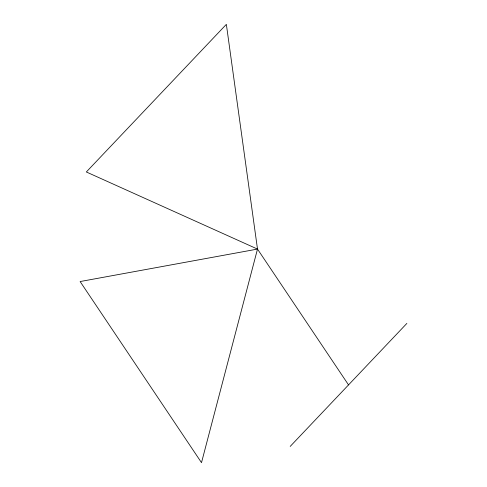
<?xml version="1.0" encoding="UTF-8"?>
<svg xmlns="http://www.w3.org/2000/svg" width="487" height="487" viewBox="0 0 487 487"><rect width="100%" height="100%" fill="white"/><g stroke="black" fill="none" stroke-linecap="round" stroke-linejoin="round"><path stroke-width="0.73" d="M257.501 249.082L86.339 171.972L226.358 24.35L257.501 249.082L201.502 462.65L80.124 281.547L257.501 249.082L348.534 384.907M290.191 446.415L406.876 323.398"/></g></svg>
